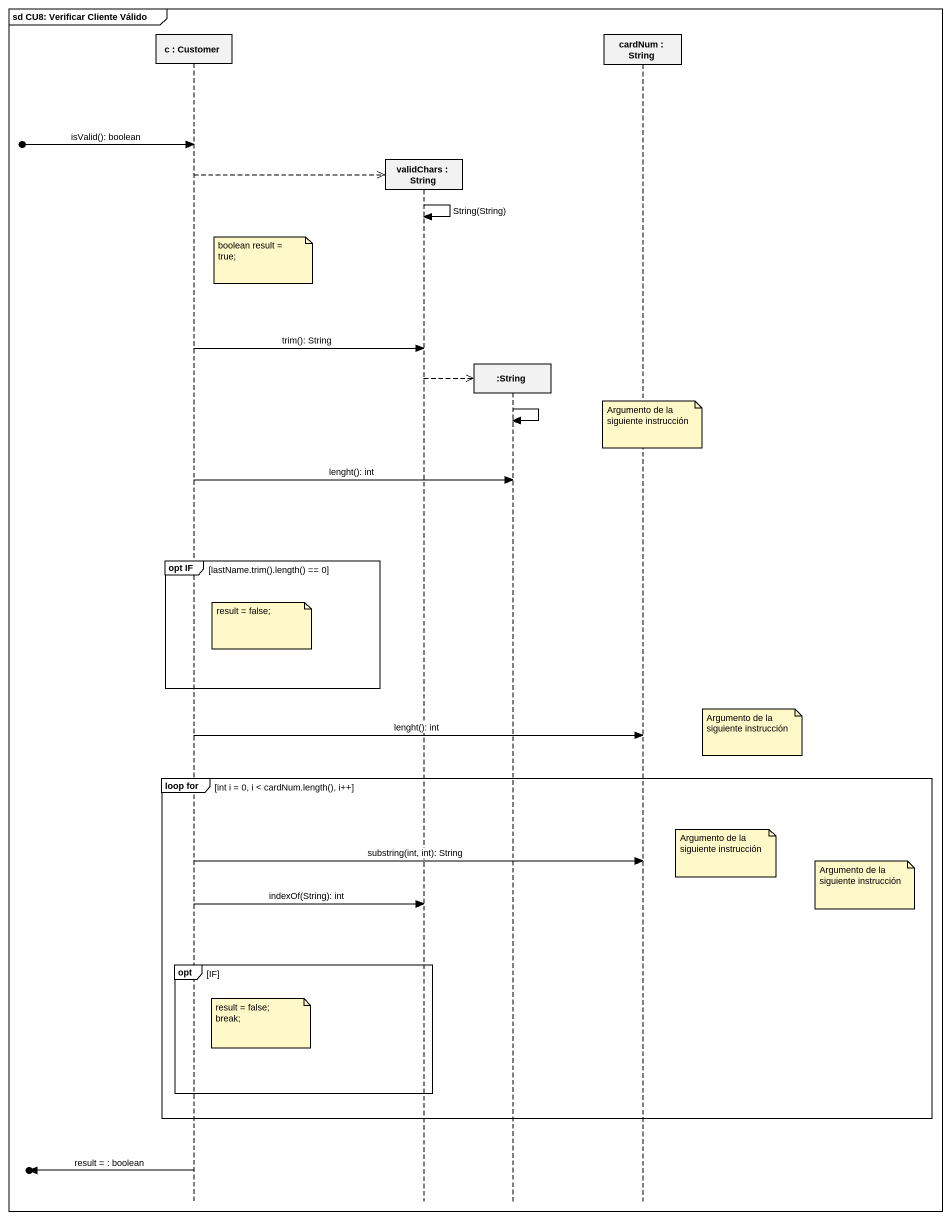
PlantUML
@startuml
mainframe sd CU8: Verificar Cliente Válido
hide footbox
participant "c : Customer" as c
participant "validChars : String" as validChars
participant ":String" as String
participant "cardNum : String" as cardNum

[o-> c : isValid(): boolean
c -->> validChars **
validChars -> validChars : String(String)
note right of c : boolean result = true;
c -> validChars : trim(): String
validChars -->> String **
String -> String
note over cardNum : Argumento de la siguiente instrucción
c -> String : lenght(): int
group opt IF [lastName.trim().length() == 0]
  note right of c : result = false;
end
note right of cardNum : Argumento de la siguiente instrucción
c -> cardNum : lenght(): int
group loop for [int i = 0, i < cardNum.length(), i++]
  note right of cardNum : Argumento de la siguiente instrucción
  c -> cardNum : substring(int, int): String
  note right of cardNum : Argumento de la siguiente instrucción
  c -> validChars : indexOf(String): int
  opt IF
    note right of c
      result = false;
      break;
    end note
  end
end
[o<- c : result = : boolean
@enduml
